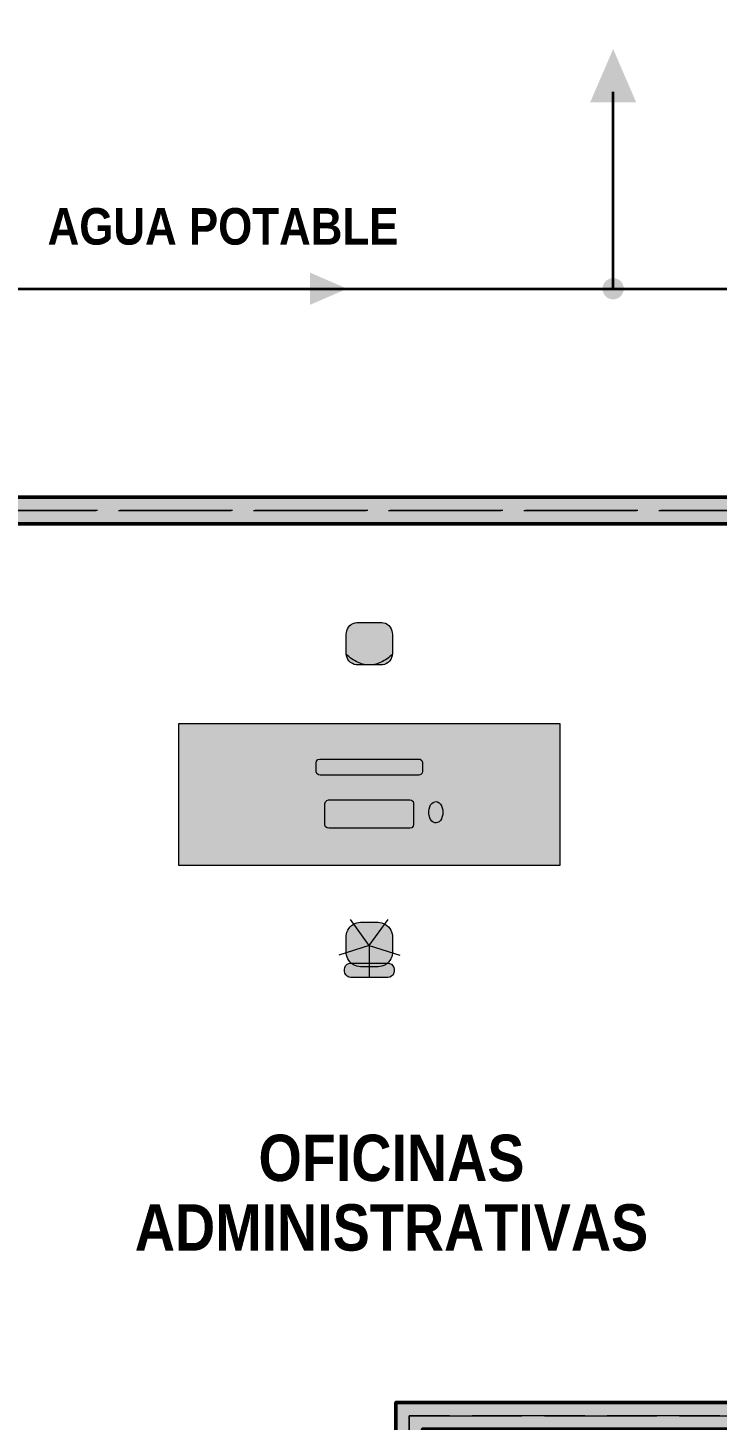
# Model space of a CAD drawing. Header units: metres. Extents: x 0 to 115, y 0 to 64.
# Drawn here: x 9.6 to 17.37, y 18.35 to 34.04 of the extents above; entities that cross this region are included whole.
import ezdxf

# ---------------------------------------------------------------- set-up
doc = ezdxf.new("R2010")
doc.units = ezdxf.units.M
doc.linetypes.add('DASHED', pattern=[1.524, 1.27, -0.254])
doc.layers.add('A-AREA', color=8, linetype='DASHED', lineweight=13, plot=False)
for name, color, linetype, lineweight in [('A-AREA-NOMBRE', 7, 'Continuous', 25), ('A-MOBILIARIO', 9, 'Continuous', 18), ('A-MOBILIARIO-RELLENO', 9, 'Continuous', 0), ('A-MURO', 7, 'Continuous', 50)]:
    doc.layers.add(name, color=color, linetype=linetype, lineweight=lineweight)
doc.layers.add('A-MURO-RELLENO', color=8, linetype='Continuous', lineweight=0, true_color=0x8d949b)
doc.layers.add('P-AGUA-POTABLE', color=3, linetype='Continuous', lineweight=35, true_color=0x3aa84f)
doc.styles.add('PLANO_N', font='arialbd.ttf')

msp = doc.modelspace()

# ---------------------------------------------------------------- hatches: boundary and pattern name
at = {"layer": 'A-MOBILIARIO-RELLENO', "true_color": 0xeef0f2}
h = msp.add_hatch(color=7, dxfattribs=at)
h.dxf.hatch_style = 1
h.paths.add_polyline_path([(13.58, 26.86), (13.5601, 26.86), (13.5401, 26.86), (13.5202, 26.86), (13.5002, 26.86), (13.4803, 26.86), (13.4603, 26.86), (13.4404, 26.86), (13.4204, 26.86), (13.4005, 26.86), (13.3805, 26.86), (13.3606, 26.86), (13.3407, 26.86), (13.3207, 26.86), (13.3003, 26.8615), (13.2793, 26.8665), (13.2586, 26.8754), (13.2393, 26.8881), (13.2224, 26.9041), (13.2087, 26.9228), (13.1987, 26.9432), (13.1926, 26.9642), (13.1901, 26.9849), (13.19, 27.0049), (13.19, 27.0249), (13.19, 27.0448), (13.19, 27.0647), (13.19, 27.0847), (13.19, 27.1046), (13.19, 27.1246), (13.19, 27.1445), (13.19, 27.1645), (13.19, 27.1844), (13.19, 27.2044), (13.1908, 27.2246), (13.195, 27.2455), (13.2029, 27.2664), (13.2146, 27.2861), (13.2299, 27.3037), (13.248, 27.3183), (13.2681, 27.3292), (13.289, 27.3363), (13.3099, 27.3396), (13.33, 27.34), (13.3499, 27.34), (13.3699, 27.34), (13.3898, 27.34), (13.4098, 27.34), (13.4297, 27.34), (13.4496, 27.34), (13.4696, 27.34), (13.4895, 27.34), (13.5095, 27.34), (13.5294, 27.34), (13.5494, 27.34), (13.5693, 27.34), (13.5894, 27.3397), (13.6102, 27.3364), (13.6312, 27.3295), (13.6513, 27.3187), (13.6695, 27.3043), (13.6849, 27.2868), (13.6968, 27.2671), (13.7048, 27.2463), (13.7091, 27.2253), (13.71, 27.2051), (13.71, 27.1851), (13.71, 27.1652), (13.71, 27.1452), (13.71, 27.1253), (13.71, 27.1053), (13.71, 27.0854), (13.71, 27.0654), (13.71, 27.0455), (13.71, 27.0256), (13.71, 27.0056), (13.7099, 26.9856), (13.7076, 26.965), (13.7016, 26.944), (13.6917, 26.9235), (13.6782, 26.9048), (13.6613, 26.8886), (13.6421, 26.8758), (13.6215, 26.8668), (13.6005, 26.8616)])
at = {"layer": 'A-MOBILIARIO-RELLENO', "true_color": 0xf3efe8}
h = msp.add_hatch(color=7, dxfattribs=at)
h.dxf.hatch_style = 1
h.paths.add_polyline_path([(11.3, 26.2), (15.6, 26.2), (15.6, 24.6), (11.3, 24.6)])
at = {"layer": 'A-MOBILIARIO-RELLENO', "true_color": 0x2c3440}
h = msp.add_hatch(color=7, dxfattribs=at)
h.dxf.hatch_style = 1
h.paths.add_polyline_path([(12.89, 25.8), (12.9099, 25.8), (12.9298, 25.8), (12.9497, 25.8), (12.9696, 25.8), (12.9895, 25.8), (13.0094, 25.8), (13.0293, 25.8), (13.0492, 25.8), (13.0691, 25.8), (13.089, 25.8), (13.1089, 25.8), (13.1288, 25.8), (13.1487, 25.8), (13.1686, 25.8), (13.1885, 25.8), (13.2084, 25.8), (13.2283, 25.8), (13.2482, 25.8), (13.2681, 25.8), (13.288, 25.8), (13.3078, 25.8), (13.3277, 25.8), (13.3476, 25.8), (13.3675, 25.8), (13.3874, 25.8), (13.4073, 25.8), (13.4272, 25.8), (13.4471, 25.8), (13.467, 25.8), (13.4869, 25.8), (13.5068, 25.8), (13.5267, 25.8), (13.5466, 25.8), (13.5665, 25.8), (13.5864, 25.8), (13.6063, 25.8), (13.6262, 25.8), (13.6461, 25.8), (13.666, 25.8), (13.6859, 25.8), (13.7058, 25.8), (13.7257, 25.8), (13.7456, 25.8), (13.7655, 25.8), (13.7854, 25.8), (13.8053, 25.8), (13.8252, 25.8), (13.8451, 25.8), (13.865, 25.8), (13.8849, 25.8), (13.9048, 25.8), (13.9247, 25.8), (13.9446, 25.8), (13.9645, 25.8), (13.9844, 25.8), (14.0043, 25.8), (14.0247, 25.7972), (14.0426, 25.7831), (14.0499, 25.7626), (14.05, 25.7427), (14.05, 25.7228), (14.05, 25.7029), (14.05, 25.683), (14.05, 25.6631), (14.046, 25.6426), (14.0306, 25.6257), (14.01, 25.62), (13.9901, 25.62), (13.9702, 25.62), (13.9503, 25.62), (13.9304, 25.62), (13.9105, 25.62), (13.8906, 25.62), (13.8707, 25.62), (13.8508, 25.62), (13.8309, 25.62), (13.811, 25.62), (13.7911, 25.62), (13.7712, 25.62), (13.7513, 25.62), (13.7314, 25.62), (13.7115, 25.62), (13.6916, 25.62), (13.6717, 25.62), (13.6518, 25.62), (13.6319, 25.62), (13.612, 25.62), (13.5922, 25.62), (13.5723, 25.62), (13.5524, 25.62), (13.5325, 25.62), (13.5126, 25.62), (13.4927, 25.62), (13.4728, 25.62), (13.4529, 25.62), (13.433, 25.62), (13.4131, 25.62), (13.3932, 25.62), (13.3733, 25.62), (13.3534, 25.62), (13.3335, 25.62), (13.3136, 25.62), (13.2937, 25.62), (13.2738, 25.62), (13.2539, 25.62), (13.234, 25.62), (13.2141, 25.62), (13.1942, 25.62), (13.1743, 25.62), (13.1544, 25.62), (13.1345, 25.62), (13.1146, 25.62), (13.0947, 25.62), (13.0748, 25.62), (13.0549, 25.62), (13.035, 25.62), (13.0151, 25.62), (12.9952, 25.62), (12.9753, 25.62), (12.9554, 25.62), (12.9355, 25.62), (12.9156, 25.62), (12.8957, 25.62), (12.8753, 25.6228), (12.8574, 25.6369), (12.8501, 25.6574), (12.85, 25.6773), (12.85, 25.6972), (12.85, 25.7171), (12.85, 25.737), (12.85, 25.7569), (12.854, 25.7774), (12.8694, 25.7943)])
at = {"layer": 'A-MOBILIARIO-RELLENO', "true_color": 0x5b6570}
h = msp.add_hatch(color=7, dxfattribs=at)
h.dxf.hatch_style = 1
h.paths.add_polyline_path([(13.3, 25.62), (13.6, 25.62), (13.6, 25.46), (13.3, 25.46)])
at = {"layer": 'A-MOBILIARIO-RELLENO', "true_color": 0xe5e8eb}
h = msp.add_hatch(color=7, dxfattribs=at)
h.dxf.hatch_style = 1
h.paths.add_polyline_path([(12.99, 25.34), (13.0099, 25.34), (13.0298, 25.34), (13.0497, 25.34), (13.0696, 25.34), (13.0895, 25.34), (13.1094, 25.34), (13.1292, 25.34), (13.1491, 25.34), (13.169, 25.34), (13.1889, 25.34), (13.2088, 25.34), (13.2287, 25.34), (13.2486, 25.34), (13.2685, 25.34), (13.2884, 25.34), (13.3083, 25.34), (13.3282, 25.34), (13.3481, 25.34), (13.368, 25.34), (13.3879, 25.34), (13.4077, 25.34), (13.4276, 25.34), (13.4475, 25.34), (13.4674, 25.34), (13.4873, 25.34), (13.5072, 25.34), (13.5271, 25.34), (13.547, 25.34), (13.5669, 25.34), (13.5868, 25.34), (13.6067, 25.34), (13.6266, 25.34), (13.6465, 25.34), (13.6664, 25.34), (13.6862, 25.34), (13.7061, 25.34), (13.726, 25.34), (13.7459, 25.34), (13.7658, 25.34), (13.7857, 25.34), (13.8056, 25.34), (13.8255, 25.34), (13.8454, 25.34), (13.8653, 25.34), (13.8852, 25.34), (13.9051, 25.34), (13.9256, 25.3368), (13.9432, 25.3224), (13.95, 25.3018), (13.95, 25.2819), (13.95, 25.262), (13.95, 25.2421), (13.95, 25.2223), (13.95, 25.2024), (13.95, 25.1825), (13.95, 25.1626), (13.95, 25.1427), (13.95, 25.1228), (13.95, 25.1029), (13.95, 25.083), (13.95, 25.0631), (13.946, 25.0425), (13.9306, 25.0257), (13.91, 25.02), (13.8901, 25.02), (13.8702, 25.02), (13.8503, 25.02), (13.8304, 25.02), (13.8105, 25.02), (13.7906, 25.02), (13.7708, 25.02), (13.7509, 25.02), (13.731, 25.02), (13.7111, 25.02), (13.6912, 25.02), (13.6713, 25.02), (13.6514, 25.02), (13.6315, 25.02), (13.6116, 25.02), (13.5917, 25.02), (13.5718, 25.02), (13.5519, 25.02), (13.532, 25.02), (13.5121, 25.02), (13.4923, 25.02), (13.4724, 25.02), (13.4525, 25.02), (13.4326, 25.02), (13.4127, 25.02), (13.3928, 25.02), (13.3729, 25.02), (13.353, 25.02), (13.3331, 25.02), (13.3132, 25.02), (13.2933, 25.02), (13.2734, 25.02), (13.2535, 25.02), (13.2336, 25.02), (13.2138, 25.02), (13.1939, 25.02), (13.174, 25.02), (13.1541, 25.02), (13.1342, 25.02), (13.1143, 25.02), (13.0944, 25.02), (13.0745, 25.02), (13.0546, 25.02), (13.0347, 25.02), (13.0148, 25.02), (12.9949, 25.02), (12.9744, 25.0232), (12.9568, 25.0376), (12.95, 25.0582), (12.95, 25.0781), (12.95, 25.098), (12.95, 25.1179), (12.95, 25.1377), (12.95, 25.1576), (12.95, 25.1775), (12.95, 25.1974), (12.95, 25.2173), (12.95, 25.2372), (12.95, 25.2571), (12.95, 25.277), (12.95, 25.2969), (12.954, 25.3175), (12.9694, 25.3343)])
h = msp.add_hatch(color=7, dxfattribs=at)
h.dxf.hatch_style = 1
h.paths.add_polyline_path([(14.28, 25.2), (14.2784, 25.1759), (14.2731, 25.1513), (14.264, 25.1281), (14.2515, 25.1082), (14.2365, 25.0932), (14.2202, 25.0839), (14.2039, 25.0801), (14.188, 25.0814), (14.1716, 25.0878), (14.1558, 25.1), (14.1418, 25.1176), (14.131, 25.1394), (14.1238, 25.1635), (14.1204, 25.1881), (14.1204, 25.2119), (14.1238, 25.2365), (14.131, 25.2606), (14.1418, 25.2824), (14.1558, 25.3), (14.1716, 25.3122), (14.188, 25.3186), (14.2039, 25.3199), (14.2202, 25.3161), (14.2365, 25.3068), (14.2515, 25.2918), (14.264, 25.2719), (14.2731, 25.2487), (14.2784, 25.2241)])
at = {"layer": 'A-MOBILIARIO-RELLENO', "true_color": 0x3a4450}
h = msp.add_hatch(color=7, dxfattribs=at)
h.dxf.hatch_style = 1
edge = h.paths.add_edge_path()
edge.add_arc((14.65, 25.3), 0.1, 0, 360)
at = {"layer": 'A-MOBILIARIO-RELLENO', "true_color": 0xe7eaee}
h = msp.add_hatch(color=7, dxfattribs=at)
h.dxf.hatch_style = 1
h.paths.add_polyline_path([(13.55, 23.46), (13.5302, 23.46), (13.5104, 23.46), (13.4905, 23.46), (13.4707, 23.46), (13.4509, 23.46), (13.4311, 23.46), (13.4112, 23.46), (13.3914, 23.46), (13.3716, 23.46), (13.3518, 23.46), (13.3316, 23.4611), (13.3108, 23.4649), (13.2899, 23.4717), (13.2697, 23.4816), (13.2507, 23.4946), (13.2336, 23.5102), (13.219, 23.5282), (13.2072, 23.5478), (13.1986, 23.5684), (13.193, 23.5893), (13.1903, 23.6099), (13.19, 23.6298), (13.19, 23.6496), (13.19, 23.6695), (13.19, 23.6893), (13.19, 23.7091), (13.19, 23.7289), (13.19, 23.7488), (13.19, 23.7686), (13.19, 23.7884), (13.1902, 23.8083), (13.1926, 23.8289), (13.1979, 23.8498), (13.2063, 23.8704), (13.2178, 23.8901), (13.2322, 23.9082), (13.249, 23.9241), (13.2679, 23.9373), (13.2881, 23.9475), (13.3089, 23.9546), (13.3297, 23.9587), (13.35, 23.96), (13.3698, 23.96), (13.3896, 23.96), (13.4095, 23.96), (13.4293, 23.96), (13.4491, 23.96), (13.4689, 23.96), (13.4888, 23.96), (13.5086, 23.96), (13.5284, 23.96), (13.5482, 23.96), (13.5684, 23.9589), (13.5892, 23.9551), (13.6101, 23.9483), (13.6303, 23.9384), (13.6493, 23.9254), (13.6664, 23.9098), (13.681, 23.8918), (13.6928, 23.8722), (13.7014, 23.8516), (13.707, 23.8307), (13.7097, 23.8101), (13.71, 23.7902), (13.71, 23.7704), (13.71, 23.7505), (13.71, 23.7307), (13.71, 23.7109), (13.71, 23.6911), (13.71, 23.6712), (13.71, 23.6514), (13.71, 23.6316), (13.7098, 23.6117), (13.7074, 23.5911), (13.7021, 23.5702), (13.6937, 23.5496), (13.6822, 23.5299), (13.6678, 23.5118), (13.651, 23.4959), (13.6321, 23.4827), (13.6119, 23.4725), (13.5911, 23.4654), (13.5703, 23.4613)])
at = {"layer": 'A-MOBILIARIO-RELLENO', "true_color": 0x5c6670}
h = msp.add_hatch(color=7, dxfattribs=at)
h.dxf.hatch_style = 1
h.paths.add_polyline_path([(13.66, 23.34), (13.6401, 23.34), (13.6201, 23.34), (13.6002, 23.34), (13.5803, 23.34), (13.5603, 23.34), (13.5404, 23.34), (13.5204, 23.34), (13.5005, 23.34), (13.4806, 23.34), (13.4606, 23.34), (13.4407, 23.34), (13.4208, 23.34), (13.4008, 23.34), (13.3809, 23.34), (13.3609, 23.34), (13.341, 23.34), (13.3211, 23.34), (13.3011, 23.34), (13.2812, 23.34), (13.2613, 23.34), (13.2413, 23.34), (13.2207, 23.3427), (13.2003, 23.3523), (13.1837, 23.3685), (13.1733, 23.3886), (13.17, 23.4094), (13.17, 23.4293), (13.1729, 23.45), (13.1828, 23.4703), (13.1991, 23.4868), (13.2193, 23.4969), (13.24, 23.5), (13.2599, 23.5), (13.2799, 23.5), (13.2998, 23.5), (13.3197, 23.5), (13.3397, 23.5), (13.3596, 23.5), (13.3796, 23.5), (13.3995, 23.5), (13.4194, 23.5), (13.4394, 23.5), (13.4593, 23.5), (13.4792, 23.5), (13.4992, 23.5), (13.5191, 23.5), (13.5391, 23.5), (13.559, 23.5), (13.5789, 23.5), (13.5989, 23.5), (13.6188, 23.5), (13.6387, 23.5), (13.6587, 23.5), (13.6793, 23.4973), (13.6997, 23.4877), (13.7163, 23.4715), (13.7267, 23.4514), (13.73, 23.4306), (13.73, 23.4107), (13.7271, 23.39), (13.7172, 23.3697), (13.7009, 23.3532), (13.6807, 23.3431)])
at = {"layer": 'A-MURO-RELLENO', "true_color": 0x8d949b}
h = msp.add_hatch(color=8, dxfattribs=at)
h.dxf.hatch_style = 1
h.paths.add_polyline_path([(14.1, 54.14), (14.1, 54.56), (2.79, 54.56), (2.79, 11.1), (3.21, 11.1), (3.21, 14.3), (14.5, 14.3), (14.5, 14.6), (14.05, 14.6), (14.05, 14.75), (13.75, 14.75), (13.75, 14.6), (3.21, 14.6), (3.21, 28.45), (23.35, 28.45), (23.35, 18.55), (13.75, 18.55), (13.75, 17.1), (14.05, 17.1), (14.05, 18.25), (23.65, 18.25), (23.65, 28.75), (3.21, 28.75), (3.21, 34.2), (4.2, 34.2), (4.2, 34.5), (3.21, 34.5), (3.21, 54.14), (11, 54.14), (11, 50.4), (11.3, 50.4), (11.3, 54.14)])
at = {"layer": 'P-AGUA-POTABLE', "true_color": 0x3aa84f}
h = msp.add_hatch(color=7, dxfattribs=at)
h.dxf.hatch_style = 1
edge = h.paths.add_edge_path()
edge.add_arc((16.2, 31.1), 0.12, 0, 360)

# ---------------------------------------------------------------- linework, layer by layer
at = {"layer": 'A-AREA'}
for points in [[(3, 34.35), (100.3, 34.35), (100.3, 28.6), (3, 28.6)], [(3, 28.6), (23.5, 28.6), (23.5, 18.4), (13.9, 18.4), (13.9, 14.45), (3, 14.45)], [(23.5, 28.6), (28.1, 28.6), (28.1, 14.45), (13.9, 14.45), (13.9, 18.4), (23.5, 18.4)]]:
    msp.add_lwpolyline(points, close=True, dxfattribs=at)
at = {"layer": 'A-MOBILIARIO'}
for points in [[(13.58, 26.86), (13.5601, 26.86), (13.5401, 26.86), (13.5202, 26.86), (13.5002, 26.86), (13.4803, 26.86), (13.4603, 26.86), (13.4404, 26.86), (13.4204, 26.86), (13.4005, 26.86), (13.3805, 26.86), (13.3606, 26.86), (13.3407, 26.86), (13.3207, 26.86), (13.3003, 26.8615), (13.2793, 26.8665), (13.2586, 26.8754), (13.2393, 26.8881), (13.2224, 26.9041), (13.2087, 26.9228), (13.1987, 26.9432), (13.1926, 26.9642), (13.1901, 26.9849), (13.19, 27.0049), (13.19, 27.0249), (13.19, 27.0448), (13.19, 27.0647), (13.19, 27.0847), (13.19, 27.1046), (13.19, 27.1246), (13.19, 27.1445), (13.19, 27.1645), (13.19, 27.1844), (13.19, 27.2044), (13.1908, 27.2246), (13.195, 27.2455), (13.2029, 27.2664), (13.2146, 27.2861), (13.2299, 27.3037), (13.248, 27.3183), (13.2681, 27.3292), (13.289, 27.3363), (13.3099, 27.3396), (13.33, 27.34), (13.3499, 27.34), (13.3699, 27.34), (13.3898, 27.34), (13.4098, 27.34), (13.4297, 27.34), (13.4496, 27.34), (13.4696, 27.34), (13.4895, 27.34), (13.5095, 27.34), (13.5294, 27.34), (13.5494, 27.34), (13.5693, 27.34), (13.5894, 27.3397), (13.6102, 27.3364), (13.6312, 27.3295), (13.6513, 27.3187), (13.6695, 27.3043), (13.6849, 27.2868), (13.6968, 27.2671), (13.7048, 27.2463), (13.7091, 27.2253), (13.71, 27.2051), (13.71, 27.1851), (13.71, 27.1652), (13.71, 27.1452), (13.71, 27.1253), (13.71, 27.1053), (13.71, 27.0854), (13.71, 27.0654), (13.71, 27.0455), (13.71, 27.0256), (13.71, 27.0056), (13.7099, 26.9856), (13.7076, 26.965), (13.7016, 26.944), (13.6917, 26.9235), (13.6782, 26.9048), (13.6613, 26.8886), (13.6421, 26.8758), (13.6215, 26.8668), (13.6005, 26.8616)], [(11.3, 26.2), (15.6, 26.2), (15.6, 24.6), (11.3, 24.6)], [(12.89, 25.8), (12.9099, 25.8), (12.9298, 25.8), (12.9497, 25.8), (12.9696, 25.8), (12.9895, 25.8), (13.0094, 25.8), (13.0293, 25.8), (13.0492, 25.8), (13.0691, 25.8), (13.089, 25.8), (13.1089, 25.8), (13.1288, 25.8), (13.1487, 25.8), (13.1686, 25.8), (13.1885, 25.8), (13.2084, 25.8), (13.2283, 25.8), (13.2482, 25.8), (13.2681, 25.8), (13.288, 25.8), (13.3078, 25.8), (13.3277, 25.8), (13.3476, 25.8), (13.3675, 25.8), (13.3874, 25.8), (13.4073, 25.8), (13.4272, 25.8), (13.4471, 25.8), (13.467, 25.8), (13.4869, 25.8), (13.5068, 25.8), (13.5267, 25.8), (13.5466, 25.8), (13.5665, 25.8), (13.5864, 25.8), (13.6063, 25.8), (13.6262, 25.8), (13.6461, 25.8), (13.666, 25.8), (13.6859, 25.8), (13.7058, 25.8), (13.7257, 25.8), (13.7456, 25.8), (13.7655, 25.8), (13.7854, 25.8), (13.8053, 25.8), (13.8252, 25.8), (13.8451, 25.8), (13.865, 25.8), (13.8849, 25.8), (13.9048, 25.8), (13.9247, 25.8), (13.9446, 25.8), (13.9645, 25.8), (13.9844, 25.8), (14.0043, 25.8), (14.0247, 25.7972), (14.0426, 25.7831), (14.0499, 25.7626), (14.05, 25.7427), (14.05, 25.7228), (14.05, 25.7029), (14.05, 25.683), (14.05, 25.6631), (14.046, 25.6426), (14.0306, 25.6257), (14.01, 25.62), (13.9901, 25.62), (13.9702, 25.62), (13.9503, 25.62), (13.9304, 25.62), (13.9105, 25.62), (13.8906, 25.62), (13.8707, 25.62), (13.8508, 25.62), (13.8309, 25.62), (13.811, 25.62), (13.7911, 25.62), (13.7712, 25.62), (13.7513, 25.62), (13.7314, 25.62), (13.7115, 25.62), (13.6916, 25.62), (13.6717, 25.62), (13.6518, 25.62), (13.6319, 25.62), (13.612, 25.62), (13.5922, 25.62), (13.5723, 25.62), (13.5524, 25.62), (13.5325, 25.62), (13.5126, 25.62), (13.4927, 25.62), (13.4728, 25.62), (13.4529, 25.62), (13.433, 25.62), (13.4131, 25.62), (13.3932, 25.62), (13.3733, 25.62), (13.3534, 25.62), (13.3335, 25.62), (13.3136, 25.62), (13.2937, 25.62), (13.2738, 25.62), (13.2539, 25.62), (13.234, 25.62), (13.2141, 25.62), (13.1942, 25.62), (13.1743, 25.62), (13.1544, 25.62), (13.1345, 25.62), (13.1146, 25.62), (13.0947, 25.62), (13.0748, 25.62), (13.0549, 25.62), (13.035, 25.62), (13.0151, 25.62), (12.9952, 25.62), (12.9753, 25.62), (12.9554, 25.62), (12.9355, 25.62), (12.9156, 25.62), (12.8957, 25.62), (12.8753, 25.6228), (12.8574, 25.6369), (12.8501, 25.6574), (12.85, 25.6773), (12.85, 25.6972), (12.85, 25.7171), (12.85, 25.737), (12.85, 25.7569), (12.854, 25.7774), (12.8694, 25.7943)], [(12.99, 25.34), (13.0099, 25.34), (13.0298, 25.34), (13.0497, 25.34), (13.0696, 25.34), (13.0895, 25.34), (13.1094, 25.34), (13.1292, 25.34), (13.1491, 25.34), (13.169, 25.34), (13.1889, 25.34), (13.2088, 25.34), (13.2287, 25.34), (13.2486, 25.34), (13.2685, 25.34), (13.2884, 25.34), (13.3083, 25.34), (13.3282, 25.34), (13.3481, 25.34), (13.368, 25.34), (13.3879, 25.34), (13.4077, 25.34), (13.4276, 25.34), (13.4475, 25.34), (13.4674, 25.34), (13.4873, 25.34), (13.5072, 25.34), (13.5271, 25.34), (13.547, 25.34), (13.5669, 25.34), (13.5868, 25.34), (13.6067, 25.34), (13.6266, 25.34), (13.6465, 25.34), (13.6664, 25.34), (13.6862, 25.34), (13.7061, 25.34), (13.726, 25.34), (13.7459, 25.34), (13.7658, 25.34), (13.7857, 25.34), (13.8056, 25.34), (13.8255, 25.34), (13.8454, 25.34), (13.8653, 25.34), (13.8852, 25.34), (13.9051, 25.34), (13.9256, 25.3368), (13.9432, 25.3224), (13.95, 25.3018), (13.95, 25.2819), (13.95, 25.262), (13.95, 25.2421), (13.95, 25.2223), (13.95, 25.2024), (13.95, 25.1825), (13.95, 25.1626), (13.95, 25.1427), (13.95, 25.1228), (13.95, 25.1029), (13.95, 25.083), (13.95, 25.0631), (13.946, 25.0425), (13.9306, 25.0257), (13.91, 25.02), (13.8901, 25.02), (13.8702, 25.02), (13.8503, 25.02), (13.8304, 25.02), (13.8105, 25.02), (13.7906, 25.02), (13.7708, 25.02), (13.7509, 25.02), (13.731, 25.02), (13.7111, 25.02), (13.6912, 25.02), (13.6713, 25.02), (13.6514, 25.02), (13.6315, 25.02), (13.6116, 25.02), (13.5917, 25.02), (13.5718, 25.02), (13.5519, 25.02), (13.532, 25.02), (13.5121, 25.02), (13.4923, 25.02), (13.4724, 25.02), (13.4525, 25.02), (13.4326, 25.02), (13.4127, 25.02), (13.3928, 25.02), (13.3729, 25.02), (13.353, 25.02), (13.3331, 25.02), (13.3132, 25.02), (13.2933, 25.02), (13.2734, 25.02), (13.2535, 25.02), (13.2336, 25.02), (13.2138, 25.02), (13.1939, 25.02), (13.174, 25.02), (13.1541, 25.02), (13.1342, 25.02), (13.1143, 25.02), (13.0944, 25.02), (13.0745, 25.02), (13.0546, 25.02), (13.0347, 25.02), (13.0148, 25.02), (12.9949, 25.02), (12.9744, 25.0232), (12.9568, 25.0376), (12.95, 25.0582), (12.95, 25.0781), (12.95, 25.098), (12.95, 25.1179), (12.95, 25.1377), (12.95, 25.1576), (12.95, 25.1775), (12.95, 25.1974), (12.95, 25.2173), (12.95, 25.2372), (12.95, 25.2571), (12.95, 25.277), (12.95, 25.2969), (12.954, 25.3175), (12.9694, 25.3343)], [(14.28, 25.2), (14.2784, 25.1759), (14.2731, 25.1513), (14.264, 25.1281), (14.2515, 25.1082), (14.2365, 25.0932), (14.2202, 25.0839), (14.2039, 25.0801), (14.188, 25.0814), (14.1716, 25.0878), (14.1558, 25.1), (14.1418, 25.1176), (14.131, 25.1394), (14.1238, 25.1635), (14.1204, 25.1881), (14.1204, 25.2119), (14.1238, 25.2365), (14.131, 25.2606), (14.1418, 25.2824), (14.1558, 25.3), (14.1716, 25.3122), (14.188, 25.3186), (14.2039, 25.3199), (14.2202, 25.3161), (14.2365, 25.3068), (14.2515, 25.2918), (14.264, 25.2719), (14.2731, 25.2487), (14.2784, 25.2241)], [(13.55, 23.46), (13.5302, 23.46), (13.5104, 23.46), (13.4905, 23.46), (13.4707, 23.46), (13.4509, 23.46), (13.4311, 23.46), (13.4112, 23.46), (13.3914, 23.46), (13.3716, 23.46), (13.3518, 23.46), (13.3316, 23.4611), (13.3108, 23.4649), (13.2899, 23.4717), (13.2697, 23.4816), (13.2507, 23.4946), (13.2336, 23.5102), (13.219, 23.5282), (13.2072, 23.5478), (13.1986, 23.5684), (13.193, 23.5893), (13.1903, 23.6099), (13.19, 23.6298), (13.19, 23.6496), (13.19, 23.6695), (13.19, 23.6893), (13.19, 23.7091), (13.19, 23.7289), (13.19, 23.7488), (13.19, 23.7686), (13.19, 23.7884), (13.1902, 23.8083), (13.1926, 23.8289), (13.1979, 23.8498), (13.2063, 23.8704), (13.2178, 23.8901), (13.2322, 23.9082), (13.249, 23.9241), (13.2679, 23.9373), (13.2881, 23.9475), (13.3089, 23.9546), (13.3297, 23.9587), (13.35, 23.96), (13.3698, 23.96), (13.3896, 23.96), (13.4095, 23.96), (13.4293, 23.96), (13.4491, 23.96), (13.4689, 23.96), (13.4888, 23.96), (13.5086, 23.96), (13.5284, 23.96), (13.5482, 23.96), (13.5684, 23.9589), (13.5892, 23.9551), (13.6101, 23.9483), (13.6303, 23.9384), (13.6493, 23.9254), (13.6664, 23.9098), (13.681, 23.8918), (13.6928, 23.8722), (13.7014, 23.8516), (13.707, 23.8307), (13.7097, 23.8101), (13.71, 23.7902), (13.71, 23.7704), (13.71, 23.7505), (13.71, 23.7307), (13.71, 23.7109), (13.71, 23.6911), (13.71, 23.6712), (13.71, 23.6514), (13.71, 23.6316), (13.7098, 23.6117), (13.7074, 23.5911), (13.7021, 23.5702), (13.6937, 23.5496), (13.6822, 23.5299), (13.6678, 23.5118), (13.651, 23.4959), (13.6321, 23.4827), (13.6119, 23.4725), (13.5911, 23.4654), (13.5703, 23.4613)], [(13.66, 23.34), (13.6401, 23.34), (13.6201, 23.34), (13.6002, 23.34), (13.5803, 23.34), (13.5603, 23.34), (13.5404, 23.34), (13.5204, 23.34), (13.5005, 23.34), (13.4806, 23.34), (13.4606, 23.34), (13.4407, 23.34), (13.4208, 23.34), (13.4008, 23.34), (13.3809, 23.34), (13.3609, 23.34), (13.341, 23.34), (13.3211, 23.34), (13.3011, 23.34), (13.2812, 23.34), (13.2613, 23.34), (13.2413, 23.34), (13.2207, 23.3427), (13.2003, 23.3523), (13.1837, 23.3685), (13.1733, 23.3886), (13.17, 23.4094), (13.17, 23.4293), (13.1729, 23.45), (13.1828, 23.4703), (13.1991, 23.4868), (13.2193, 23.4969), (13.24, 23.5), (13.2599, 23.5), (13.2799, 23.5), (13.2998, 23.5), (13.3197, 23.5), (13.3397, 23.5), (13.3596, 23.5), (13.3796, 23.5), (13.3995, 23.5), (13.4194, 23.5), (13.4394, 23.5), (13.4593, 23.5), (13.4792, 23.5), (13.4992, 23.5), (13.5191, 23.5), (13.5391, 23.5), (13.559, 23.5), (13.5789, 23.5), (13.5989, 23.5), (13.6188, 23.5), (13.6387, 23.5), (13.6587, 23.5), (13.6793, 23.4973), (13.6997, 23.4877), (13.7163, 23.4715), (13.7267, 23.4514), (13.73, 23.4306), (13.73, 23.4107), (13.7271, 23.39), (13.7172, 23.3697), (13.7009, 23.3532), (13.6807, 23.3431)]]:
    msp.add_lwpolyline(points, close=True, dxfattribs=at)
msp.add_lwpolyline([(13.71, 26.98), (13.6954, 26.9669), (13.6805, 26.9543), (13.6652, 26.9422), (13.6494, 26.9306), (13.6333, 26.9196), (13.6167, 26.9093), (13.5996, 26.8997), (13.5821, 26.891), (13.5642, 26.8832), (13.5459, 26.8763), (13.5272, 26.8706), (13.5082, 26.866), (13.489, 26.8627), (13.4695, 26.8607), (13.45, 26.86), (13.4305, 26.8607), (13.411, 26.8627), (13.3918, 26.866), (13.3728, 26.8706), (13.3541, 26.8763), (13.3358, 26.8832), (13.3179, 26.891), (13.3004, 26.8997), (13.2833, 26.9093), (13.2667, 26.9196), (13.2506, 26.9306), (13.2348, 26.9422), (13.2195, 26.9543), (13.2046, 26.9669), (13.19, 26.98)], dxfattribs=at)
at = {"layer": 'A-MOBILIARIO', "true_color": 0x55606b}
for points in [[(13.45, 23.7), (13.2384, 23.9912)], [(13.45, 23.7), (13.6616, 23.9912)], [(13.45, 23.7), (13.1076, 23.5888)], [(13.45, 23.7), (13.45, 23.34)], [(13.45, 23.7), (13.7924, 23.5888)]]:
    msp.add_lwpolyline(points, dxfattribs=at)
at = {"layer": 'A-MURO'}
msp.add_lwpolyline([(2.79, 54.56), (2.79, 11.1), (3.21, 11.1), (3.21, 14.3), (14.5, 14.3), (14.5, 14.6), (14.05, 14.6), (14.05, 14.75), (13.75, 14.75), (13.75, 14.6), (3.21, 14.6), (3.21, 28.45), (23.35, 28.45), (23.35, 18.55), (13.75, 18.55), (13.75, 17.1), (14.05, 17.1), (14.05, 18.25), (23.65, 18.25), (23.65, 28.75), (3.21, 28.75), (3.21, 34.2)], dxfattribs=at)
at = {"layer": 'P-AGUA-POTABLE'}
for points in [[(16.2, 31.1), (16.2, 33.32)], [(7.2, 31.1), (93.8, 31.1), (93.8, 29.68)]]:
    msp.add_lwpolyline(points, dxfattribs=at)
for points in [[(16.2, 33.8), (16.46, 33.2), (15.94, 33.2)], [(13.2, 31.1), (12.78, 30.918), (12.78, 31.282)]]:
    msp.add_solid(points, dxfattribs=at)

# ---------------------------------------------------------------- texts
at = {"layer": 'A-AREA-NOMBRE', "insert": (13.7, 21.5672), "char_height": 0.5227, "attachment_point": 2, "line_spacing_factor": 0.9, "style": 'PLANO_N'}
msp.add_mtext('\\W0.86;OFICINAS\\PADMINISTRATIVAS', dxfattribs=at)
at = {"layer": 'P-AGUA-POTABLE', "true_color": 0x22803a, "insert": (11.8, 31.8), "char_height": 0.4117, "attachment_point": 5, "line_spacing_factor": 0.9, "style": 'PLANO_N'}
msp.add_mtext('\\W0.86;AGUA POTABLE', dxfattribs=at)

doc.saveas('drawing.dxf')
